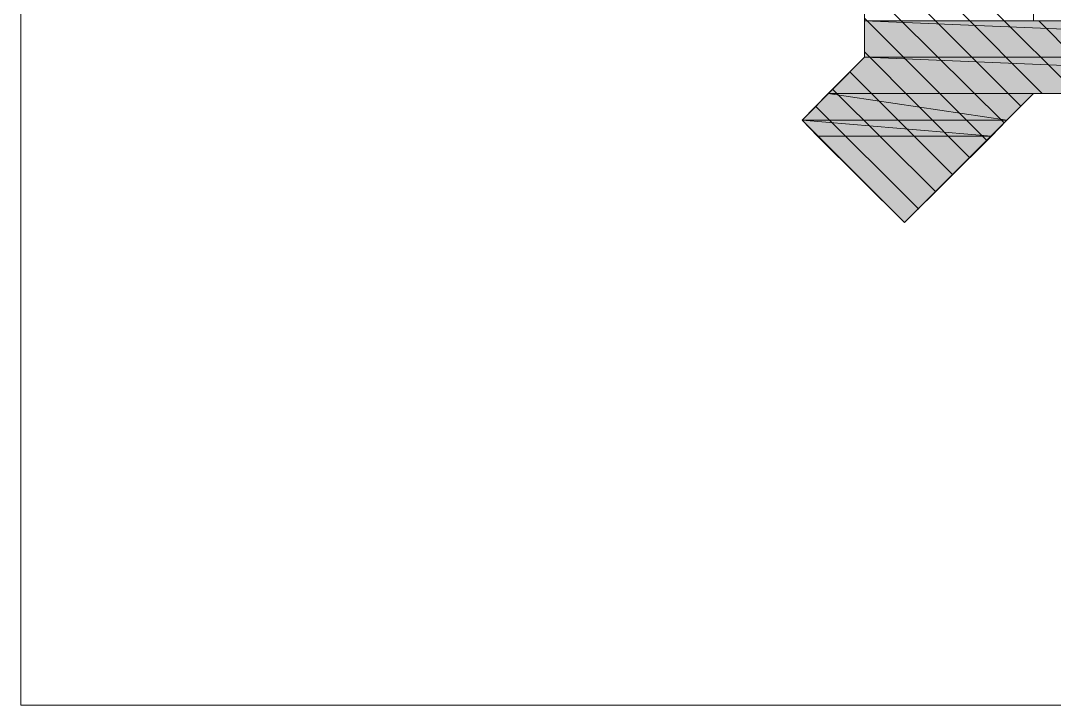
# Model space of a CAD drawing. Header units: inches. Extents: x 23 to 314, y 14 to 225.
# Drawn here: x 23.2 to 82.5, y 13.6 to 52.8 of the extents above; entities that cross this region are included whole.
import ezdxf

# ---------------------------------------------------------------- set-up
doc = ezdxf.new("R2010")
doc.units = ezdxf.units.IN
for name, color, linetype in [('BUYSER', 7, 'Continuous'), ('PDF_0', 7, 'Continuous'), ('walls', 7, 'Continuous')]:
    doc.layers.add(name, color=color, linetype=linetype)

msp = doc.modelspace()

# ---------------------------------------------------------------- hatches: boundary and pattern name
at = {"layer": 'BUYSER', "true_color": 0x939598, "transparency": 33554687}
for points in [[(121.548, 50.748), (71.599, 50.748), (71.599, 52.837), (121.548, 52.837)], [(121.548, 48.658), (69.51, 48.658), (71.599, 50.748), (121.548, 50.748)], [(79.754, 47.129), (68.031, 47.129), (69.51, 48.658), (81.283, 48.658)], [(78.888, 46.211), (68.898, 46.211), (68.031, 47.129), (79.754, 47.129)], [(68.898, 46.211), (78.888, 46.211), (73.893, 41.267)]]:
    msp.add_hatch(color=252, dxfattribs=at).paths.add_polyline_path(points, flags=0)

# ---------------------------------------------------------------- linework, layer by layer
at = {"layer": 'BUYSER', "color": 251, "linetype": 'Continuous', "lineweight": 5, "true_color": 0x636466}
for points in [[(80.57, 47.944), (58.449, 70.065)], [(81.793, 48.658), (72.109, 58.393)], [(83.781, 48.658), (74.046, 58.393)], [(79.601, 46.976), (71.599, 54.927)], [(78.633, 45.957), (71.599, 52.99)], [(85.718, 48.658), (81.589, 52.837)], [(77.614, 44.988), (71.599, 51.053)], [(76.645, 44.02), (70.784, 49.881)], [(75.677, 43.051), (69.764, 48.913)], [(74.708, 42.032), (68.796, 47.944)]]:
    msp.add_lwpolyline(points, dxfattribs=at)
at = {"layer": 'BUYSER', "color": 252, "linetype": 'Continuous', "lineweight": 5, "true_color": 0x939598}
for points in [[(121.548, 50.748), (121.548, 52.837), (71.599, 52.837)], [(121.548, 50.748), (71.599, 50.748), (71.599, 52.837)], [(71.599, 52.837), (121.548, 50.748)], [(121.548, 48.658), (69.51, 48.658), (71.599, 50.748)], [(121.548, 48.658), (121.548, 50.748), (71.599, 50.748)], [(71.599, 50.748), (121.548, 48.658)], [(79.754, 47.129), (68.031, 47.129), (69.51, 48.658)], [(79.754, 47.129), (81.283, 48.658), (69.51, 48.658)], [(69.51, 48.658), (79.754, 47.129)], [(78.888, 46.211), (79.754, 47.129), (68.031, 47.129)], [(78.888, 46.211), (68.898, 46.211), (68.031, 47.129)], [(68.031, 47.129), (78.888, 46.211)]]:
    msp.add_lwpolyline(points, dxfattribs=at)
msp.add_lwpolyline([(68.898, 46.211), (78.888, 46.211), (73.893, 41.267), (68.898, 46.211)], close=True, dxfattribs=at)
at = {"layer": 'PDF_0', "color": 18, "linetype": 'Continuous', "lineweight": 5, "true_color": 0x000000}
msp.add_lwpolyline([(23.23, 224.601), (23.23, 13.592), (313.75, 13.592)], dxfattribs=at)
at = {"layer": 'walls', "color": 18, "linetype": 'Continuous', "lineweight": 5, "true_color": 0x000000}
msp.add_lwpolyline([(51.11, 104.825), (51.11, 84.692), (71.242, 84.692), (71.242, 82.909), (56.717, 68.383), (69.459, 55.59), (71.599, 55.59), (71.599, 50.748), (68.031, 47.129), (73.893, 41.267), (81.283, 48.658), (121.548, 48.658), (121.548, 52.837), (81.283, 52.837), (81.283, 58.393), (70.631, 58.393), (60.641, 68.383), (74.046, 81.736), (74.046, 87.496), (53.913, 87.496), (53.913, 104.825)], dxfattribs=at)

doc.saveas('drawing.dxf')
